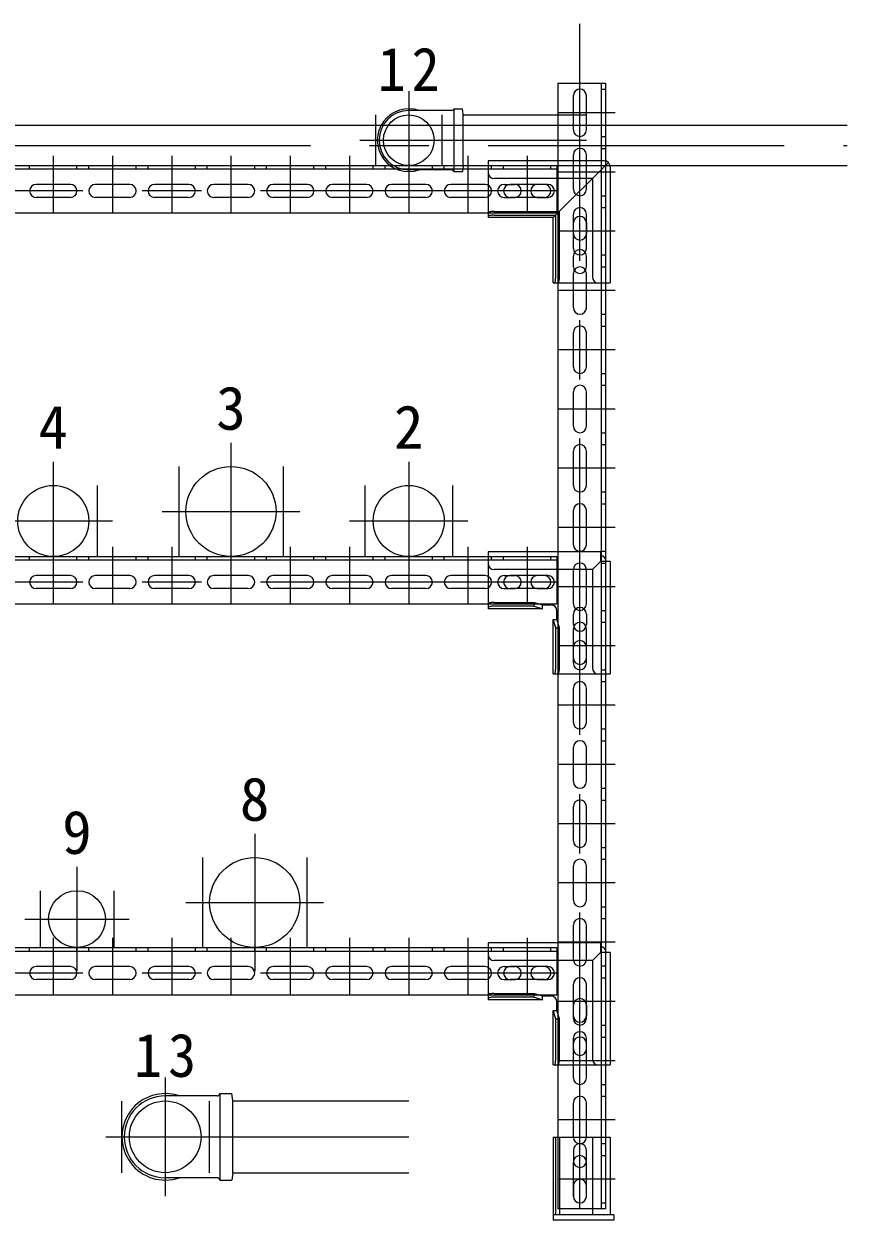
# Model space of a CAD drawing. Units: millimetres at full size, sheet at 1:50. Extents: x -29943 to 12787, y -4404 to 10657.
# Drawn here: x -3637 to -2942, y -3850 to -2840 of the extents above; entities that cross this region are included whole.
import ezdxf
from ezdxf.enums import TextEntityAlignment as Align

# ---------------------------------------------------------------- set-up
doc = ezdxf.new("R2010")
doc.units = ezdxf.units.MM
doc.header["$LTSCALE"] = 50
doc.linetypes.add('CHAIN1', pattern=[8, 5, -1, 1, -1])
for name, color, linetype, lineweight in [('0-0_マルチ横', 3, 'Continuous', 9), ('0-1_接続金具', 7, 'Continuous', 18), ('0-3_マルチ縦', 3, 'Continuous', 9), ('0-F_文字', 7, 'Continuous', 9), ('1-1_2\u3000洗浄汚泥移送配管', 7, 'Continuous', 9), ('1-2_3\u3000洗浄水移送配管', 7, 'Continuous', 9), ('1-3_4\u3000工水配管', 7, 'Continuous', 9), ('1-7_8\u3000脱水ろ液移送配管', 7, 'Continuous', 9), ('1-8_9\u3000ろ布洗浄水移送配管', 7, 'Continuous', 9), ('1-B_12\u3000ボイラースチーム配管', 3, 'Continuous', 9), ('1-C_13\u3000ボイラーブロー配管', 4, 'Continuous', 9), ('2-0_17\u3000高圧蒸気ボイラー用', 4, 'Continuous', 9)]:
    doc.layers.add(name, color=color, linetype=linetype, lineweight=lineweight)
doc.styles.add('ＭＳ ゴシック', font='')
doc.styles.get('ＭＳ ゴシック').set_extended_font_data('MS Gothic')

msp = doc.modelspace()

# ---------------------------------------------------------------- linework, layer by layer
at = {"layer": '0-0_マルチ横', "color": 4, "linetype": 'CHAIN1'}
for p, q in [((-3612.07, -2951.24), (-3612.07, -2999.54)), ((-3562.07, -2951.24), (-3562.07, -2999.54)), ((-3512.07, -2951.24), (-3512.07, -2999.54)), ((-3462.07, -2951.24), (-3462.07, -2999.54)), ((-3412.07, -2951.24), (-3412.07, -2999.54)), ((-3362.07, -2951.24), (-3362.07, -2999.54)), ((-3312.07, -2951.24), (-3312.07, -2999.54)), ((-3262.07, -2951.24), (-3262.07, -2999.54)), ((-3212.07, -2951.24), (-3212.07, -2999.54)), ((-3187.07, -2981.04), (-3987.07, -2981.04)), ((-3612.07, -3281.24), (-3612.07, -3329.54)), ((-3562.07, -3281.24), (-3562.07, -3329.54)), ((-3512.07, -3281.24), (-3512.07, -3329.54)), ((-3462.07, -3281.24), (-3462.07, -3329.54)), ((-3412.07, -3281.24), (-3412.07, -3329.54)), ((-3362.07, -3281.24), (-3362.07, -3329.54)), ((-3312.07, -3281.24), (-3312.07, -3329.54)), ((-3262.07, -3281.24), (-3262.07, -3329.54)), ((-3212.07, -3281.24), (-3212.07, -3329.54)), ((-3187.07, -3311.04), (-3987.07, -3311.04)), ((-3612.07, -3611.24), (-3612.07, -3659.54)), ((-3562.07, -3611.24), (-3562.07, -3659.54)), ((-3512.07, -3611.24), (-3512.07, -3659.54)), ((-3462.07, -3611.24), (-3462.07, -3659.54)), ((-3412.07, -3611.24), (-3412.07, -3659.54)), ((-3362.07, -3611.24), (-3362.07, -3659.54)), ((-3312.07, -3611.24), (-3312.07, -3659.54)), ((-3262.07, -3611.24), (-3262.07, -3659.54)), ((-3212.07, -3611.24), (-3212.07, -3659.54)), ((-3187.07, -3641.04), (-3987.07, -3641.04))]:
    msp.add_line(p, q, dxfattribs=at)
at = {"layer": '0-0_マルチ横'}
for p, q in [((-3987.07, -2959.54), (-3187.07, -2959.54)), ((-3187.07, -2962.74), (-3987.07, -2962.74)), ((-3632.07, -2962.74), (-3632.07, -2959.54)), ((-3592.07, -2962.74), (-3592.07, -2959.54)), ((-3582.07, -2962.74), (-3582.07, -2959.54)), ((-3542.07, -2962.74), (-3542.07, -2959.54)), ((-3532.07, -2962.74), (-3532.07, -2959.54)), ((-3492.07, -2962.74), (-3492.07, -2959.54)), ((-3482.07, -2962.74), (-3482.07, -2959.54)), ((-3442.07, -2962.74), (-3442.07, -2959.54)), ((-3432.07, -2962.74), (-3432.07, -2959.54)), ((-3392.07, -2962.74), (-3392.07, -2959.54)), ((-3382.07, -2962.74), (-3382.07, -2959.54)), ((-3342.07, -2962.74), (-3342.07, -2959.54)), ((-3332.07, -2962.74), (-3332.07, -2959.54)), ((-3292.07, -2962.74), (-3292.07, -2959.54)), ((-3282.07, -2962.74), (-3282.07, -2959.54)), ((-3242.07, -2962.74), (-3242.07, -2959.54)), ((-3232.07, -2962.74), (-3232.07, -2959.54)), ((-3192.07, -2962.74), (-3192.07, -2959.54)), ((-3187.07, -2959.54), (-3187.07, -2999.54)), ((-3597.57, -2975.54), (-3626.57, -2975.54)), ((-3547.57, -2975.54), (-3576.57, -2975.54)), ((-3497.57, -2975.54), (-3526.57, -2975.54)), ((-3447.57, -2975.54), (-3476.57, -2975.54)), ((-3397.57, -2975.54), (-3426.57, -2975.54)), ((-3347.57, -2975.54), (-3376.57, -2975.54)), ((-3297.57, -2975.54), (-3326.57, -2975.54)), ((-3247.57, -2975.54), (-3276.57, -2975.54)), ((-3197.57, -2975.54), (-3226.57, -2975.54)), ((-3597.57, -2986.54), (-3626.57, -2986.54)), ((-3547.57, -2986.54), (-3576.57, -2986.54)), ((-3497.57, -2986.54), (-3526.57, -2986.54)), ((-3447.57, -2986.54), (-3476.57, -2986.54)), ((-3397.57, -2986.54), (-3426.57, -2986.54)), ((-3347.57, -2986.54), (-3376.57, -2986.54)), ((-3297.57, -2986.54), (-3326.57, -2986.54)), ((-3247.57, -2986.54), (-3276.57, -2986.54)), ((-3197.57, -2986.54), (-3226.57, -2986.54)), ((-3987.07, -2999.54), (-3187.07, -2999.54)), ((-3987.07, -3289.54), (-3187.07, -3289.54)), ((-3632.07, -3292.74), (-3632.07, -3289.54)), ((-3592.07, -3292.74), (-3592.07, -3289.54)), ((-3582.07, -3292.74), (-3582.07, -3289.54)), ((-3542.07, -3292.74), (-3542.07, -3289.54)), ((-3532.07, -3292.74), (-3532.07, -3289.54)), ((-3492.07, -3292.74), (-3492.07, -3289.54)), ((-3482.07, -3292.74), (-3482.07, -3289.54)), ((-3442.07, -3292.74), (-3442.07, -3289.54)), ((-3432.07, -3292.74), (-3432.07, -3289.54)), ((-3392.07, -3292.74), (-3392.07, -3289.54)), ((-3382.07, -3292.74), (-3382.07, -3289.54)), ((-3342.07, -3292.74), (-3342.07, -3289.54)), ((-3332.07, -3292.74), (-3332.07, -3289.54)), ((-3292.07, -3292.74), (-3292.07, -3289.54)), ((-3282.07, -3292.74), (-3282.07, -3289.54)), ((-3242.07, -3292.74), (-3242.07, -3289.54)), ((-3232.07, -3292.74), (-3232.07, -3289.54)), ((-3192.07, -3292.74), (-3192.07, -3289.54)), ((-3187.07, -3289.54), (-3187.07, -3329.54)), ((-3187.07, -3292.74), (-3987.07, -3292.74)), ((-3597.57, -3305.54), (-3626.57, -3305.54)), ((-3547.57, -3305.54), (-3576.57, -3305.54)), ((-3497.57, -3305.54), (-3526.57, -3305.54)), ((-3447.57, -3305.54), (-3476.57, -3305.54)), ((-3397.57, -3305.54), (-3426.57, -3305.54)), ((-3347.57, -3305.54), (-3376.57, -3305.54)), ((-3297.57, -3305.54), (-3326.57, -3305.54)), ((-3247.57, -3305.54), (-3276.57, -3305.54)), ((-3197.57, -3305.54), (-3226.57, -3305.54)), ((-3597.57, -3316.54), (-3626.57, -3316.54)), ((-3547.57, -3316.54), (-3576.57, -3316.54)), ((-3497.57, -3316.54), (-3526.57, -3316.54)), ((-3447.57, -3316.54), (-3476.57, -3316.54)), ((-3397.57, -3316.54), (-3426.57, -3316.54)), ((-3347.57, -3316.54), (-3376.57, -3316.54)), ((-3297.57, -3316.54), (-3326.57, -3316.54)), ((-3247.57, -3316.54), (-3276.57, -3316.54)), ((-3197.57, -3316.54), (-3226.57, -3316.54)), ((-3987.07, -3329.54), (-3187.07, -3329.54)), ((-3987.07, -3619.54), (-3187.07, -3619.54)), ((-3187.07, -3622.74), (-3987.07, -3622.74)), ((-3632.07, -3622.74), (-3632.07, -3619.54)), ((-3592.07, -3622.74), (-3592.07, -3619.54)), ((-3582.07, -3622.74), (-3582.07, -3619.54)), ((-3542.07, -3622.74), (-3542.07, -3619.54)), ((-3532.07, -3622.74), (-3532.07, -3619.54)), ((-3492.07, -3622.74), (-3492.07, -3619.54)), ((-3482.07, -3622.74), (-3482.07, -3619.54)), ((-3442.07, -3622.74), (-3442.07, -3619.54)), ((-3432.07, -3622.74), (-3432.07, -3619.54)), ((-3392.07, -3622.74), (-3392.07, -3619.54)), ((-3382.07, -3622.74), (-3382.07, -3619.54)), ((-3342.07, -3622.74), (-3342.07, -3619.54)), ((-3332.07, -3622.74), (-3332.07, -3619.54)), ((-3292.07, -3622.74), (-3292.07, -3619.54)), ((-3282.07, -3622.74), (-3282.07, -3619.54)), ((-3242.07, -3622.74), (-3242.07, -3619.54)), ((-3232.07, -3622.74), (-3232.07, -3619.54)), ((-3192.07, -3622.74), (-3192.07, -3619.54)), ((-3187.07, -3619.54), (-3187.07, -3659.54)), ((-3597.57, -3635.54), (-3626.57, -3635.54)), ((-3547.57, -3635.54), (-3576.57, -3635.54)), ((-3497.57, -3635.54), (-3526.57, -3635.54)), ((-3447.57, -3635.54), (-3476.57, -3635.54)), ((-3397.57, -3635.54), (-3426.57, -3635.54)), ((-3347.57, -3635.54), (-3376.57, -3635.54)), ((-3297.57, -3635.54), (-3326.57, -3635.54)), ((-3247.57, -3635.54), (-3276.57, -3635.54)), ((-3197.57, -3635.54), (-3226.57, -3635.54)), ((-3597.57, -3646.54), (-3626.57, -3646.54)), ((-3547.57, -3646.54), (-3576.57, -3646.54)), ((-3497.57, -3646.54), (-3526.57, -3646.54)), ((-3447.57, -3646.54), (-3476.57, -3646.54)), ((-3397.57, -3646.54), (-3426.57, -3646.54)), ((-3347.57, -3646.54), (-3376.57, -3646.54)), ((-3297.57, -3646.54), (-3326.57, -3646.54)), ((-3247.57, -3646.54), (-3276.57, -3646.54)), ((-3197.57, -3646.54), (-3226.57, -3646.54)), ((-3987.07, -3659.54), (-3187.07, -3659.54))]:
    msp.add_line(p, q, dxfattribs=at)
for centre, start, end in [((-3626.57, -2981.04), 90, 270), ((-3597.57, -2981.04), 270, 90), ((-3576.57, -2981.04), 90, 270), ((-3547.57, -2981.04), 270, 90), ((-3526.57, -2981.04), 90, 270), ((-3497.57, -2981.04), 270, 90), ((-3476.57, -2981.04), 90, 270), ((-3447.57, -2981.04), 270, 90), ((-3426.57, -2981.04), 90, 270), ((-3397.57, -2981.04), 270, 90), ((-3376.57, -2981.04), 90, 270), ((-3347.57, -2981.04), 270, 90), ((-3326.57, -2981.04), 90, 270), ((-3297.57, -2981.04), 270, 90), ((-3276.57, -2981.04), 90, 270), ((-3247.57, -2981.04), 270, 90), ((-3226.57, -2981.04), 90, 270), ((-3197.57, -2981.04), 270, 90), ((-3626.57, -3311.04), 90, 270), ((-3597.57, -3311.04), 270, 90), ((-3576.57, -3311.04), 90, 270), ((-3547.57, -3311.04), 270, 90), ((-3526.57, -3311.04), 90, 270), ((-3497.57, -3311.04), 270, 90), ((-3476.57, -3311.04), 90, 270), ((-3447.57, -3311.04), 270, 90), ((-3426.57, -3311.04), 90, 270), ((-3397.57, -3311.04), 270, 90), ((-3376.57, -3311.04), 90, 270), ((-3347.57, -3311.04), 270, 90), ((-3326.57, -3311.04), 90, 270), ((-3297.57, -3311.04), 270, 90), ((-3276.57, -3311.04), 90, 270), ((-3247.57, -3311.04), 270, 90), ((-3226.57, -3311.04), 90, 270), ((-3197.57, -3311.04), 270, 90), ((-3626.57, -3641.04), 90, 270), ((-3597.57, -3641.04), 270, 90), ((-3576.57, -3641.04), 90, 270), ((-3547.57, -3641.04), 270, 90), ((-3526.57, -3641.04), 90, 270), ((-3497.57, -3641.04), 270, 90), ((-3476.57, -3641.04), 90, 270), ((-3447.57, -3641.04), 270, 90), ((-3426.57, -3641.04), 90, 270), ((-3397.57, -3641.04), 270, 90), ((-3376.57, -3641.04), 90, 270), ((-3347.57, -3641.04), 270, 90), ((-3326.57, -3641.04), 90, 270), ((-3297.57, -3641.04), 270, 90), ((-3276.57, -3641.04), 90, 270), ((-3247.57, -3641.04), 270, 90), ((-3226.57, -3641.04), 90, 270), ((-3197.57, -3641.04), 270, 90)]:
    msp.add_arc(centre, 5.5, start, end, dxfattribs=at)
at = {"layer": '0-1_接続金具'}
for p, q in [((-3245.07, -2955.54), (-3245.07, -3003.54)), ((-3147.07, -2955.54), (-3245.07, -2955.54)), ((-3143.53, -2957), (-3190.07, -3003.54)), ((-3142.07, -2960.54), (-3142.07, -3058.54)), ((-3157.07, -2970.54), (-3240.07, -2970.54)), ((-3231.57, -2975.54), (-3222.57, -2975.54)), ((-3194.57, -2975.54), (-3203.57, -2975.54)), ((-3157.07, -2970.54), (-3157.07, -3053.54)), ((-3231.57, -2986.54), (-3222.57, -2986.54)), ((-3203.57, -2986.54), (-3194.57, -2986.54)), ((-3240.07, -2998.33), (-3184.86, -2998.33)), ((-3240.07, -3001.48), (-3188.01, -3001.48)), ((-3188.01, -3053.54), (-3188.01, -3001.48)), ((-3184.86, -3053.54), (-3184.86, -2998.33)), ((-3173.07, -3017.04), (-3173.07, -3008.04)), ((-3162.07, -3008.04), (-3162.07, -3017.04)), ((-3173.07, -3045.04), (-3173.07, -3036.04)), ((-3162.07, -3045.04), (-3162.07, -3036.04)), ((-3190.07, -3058.54), (-3142.07, -3058.54)), ((-3150.32, -3285.54), (-3245.07, -3285.54)), ((-3245.07, -3285.54), (-3245.07, -3333.54)), ((-3150.32, -3285.54), (-3150.32, -3293.79)), ((-3157.07, -3300.54), (-3240.07, -3300.54)), ((-3150.32, -3293.79), (-3157.07, -3300.54)), ((-3157.07, -3300.54), (-3157.07, -3383.54)), ((-3142.07, -3293.79), (-3150.32, -3293.79)), ((-3142.07, -3293.79), (-3142.07, -3388.54)), ((-3231.57, -3305.54), (-3222.57, -3305.54)), ((-3194.57, -3305.54), (-3203.57, -3305.54)), ((-3231.57, -3316.54), (-3222.57, -3316.54)), ((-3203.57, -3316.54), (-3194.57, -3316.54)), ((-3240.07, -3328.33), (-3206.14, -3328.33)), ((-3206.14, -3328.33), (-3199.07, -3330.38)), ((-3206.14, -3331.48), (-3206.14, -3328.33)), ((-3199.07, -3330.38), (-3191.92, -3330.38)), ((-3199.07, -3333.54), (-3199.07, -3330.38)), ((-3199.07, -3333.54), (-3245.07, -3333.54)), ((-3206.14, -3331.48), (-3240.07, -3331.48)), ((-3206.14, -3331.48), (-3199.07, -3333.54)), ((-3186.92, -3342.54), (-3186.92, -3335.38)), ((-3173.07, -3347.04), (-3173.07, -3338.04)), ((-3162.07, -3338.04), (-3162.07, -3347.04)), ((-3188.01, -3349.61), (-3190.07, -3342.54)), ((-3190.07, -3388.54), (-3190.07, -3342.54)), ((-3190.07, -3342.54), (-3186.92, -3342.54)), ((-3188.01, -3349.61), (-3184.86, -3349.61)), ((-3188.01, -3383.54), (-3188.01, -3349.61)), ((-3184.86, -3349.61), (-3186.92, -3342.54)), ((-3184.86, -3383.54), (-3184.86, -3349.61)), ((-3173.07, -3375.04), (-3173.07, -3366.04)), ((-3162.07, -3375.04), (-3162.07, -3366.04)), ((-3190.07, -3388.54), (-3142.07, -3388.54)), ((-3150.32, -3615.54), (-3245.07, -3615.54)), ((-3245.07, -3615.54), (-3245.07, -3663.54)), ((-3150.32, -3623.79), (-3157.07, -3630.54)), ((-3150.32, -3615.54), (-3150.32, -3623.79)), ((-3142.07, -3623.79), (-3150.32, -3623.79)), ((-3142.07, -3623.79), (-3142.07, -3718.54)), ((-3157.07, -3630.54), (-3240.07, -3630.54)), ((-3157.07, -3630.54), (-3157.07, -3713.54)), ((-3231.57, -3635.54), (-3222.57, -3635.54)), ((-3194.57, -3635.54), (-3203.57, -3635.54)), ((-3231.57, -3646.54), (-3222.57, -3646.54)), ((-3203.57, -3646.54), (-3194.57, -3646.54)), ((-3199.07, -3663.54), (-3245.07, -3663.54)), ((-3240.07, -3658.33), (-3206.14, -3658.33)), ((-3206.14, -3661.48), (-3240.07, -3661.48)), ((-3206.14, -3658.33), (-3199.07, -3660.38)), ((-3206.14, -3661.48), (-3206.14, -3658.33)), ((-3206.14, -3661.48), (-3199.07, -3663.54)), ((-3199.07, -3660.38), (-3191.92, -3660.38)), ((-3199.07, -3663.54), (-3199.07, -3660.38)), ((-3188.01, -3679.61), (-3190.07, -3672.54)), ((-3190.07, -3718.54), (-3190.07, -3672.54)), ((-3190.07, -3672.54), (-3186.92, -3672.54)), ((-3186.92, -3672.54), (-3186.92, -3665.38)), ((-3184.86, -3679.61), (-3186.92, -3672.54)), ((-3173.07, -3677.04), (-3173.07, -3668.04)), ((-3162.07, -3668.04), (-3162.07, -3677.04)), ((-3188.01, -3679.61), (-3184.86, -3679.61)), ((-3188.01, -3713.54), (-3188.01, -3679.61)), ((-3184.86, -3713.54), (-3184.86, -3679.61)), ((-3173.07, -3705.04), (-3173.07, -3696.04)), ((-3162.07, -3705.04), (-3162.07, -3696.04)), ((-3190.07, -3718.54), (-3142.07, -3718.54)), ((-3190.07, -3779.54), (-3142.07, -3779.54)), ((-3190.07, -3779.54), (-3190.07, -3849.54)), ((-3188.05, -3779.54), (-3188.05, -3845.04)), ((-3184.9, -3779.54), (-3184.9, -3845.04)), ((-3157.07, -3779.54), (-3157.07, -3845.04)), ((-3142.07, -3779.54), (-3142.07, -3845.04)), ((-3173.07, -3790.54), (-3173.07, -3799.54)), ((-3162.07, -3799.54), (-3162.07, -3790.54)), ((-3173.07, -3820.54), (-3173.07, -3829.54)), ((-3162.07, -3829.54), (-3162.07, -3820.54)), ((-3139.07, -3845.04), (-3190.07, -3845.04)), ((-3139.07, -3845.04), (-3139.07, -3849.54)), ((-3139.07, -3849.54), (-3190.07, -3849.54))]:
    msp.add_line(p, q, dxfattribs=at)
for points in [[(-3240.07, -2998.33), (-3240.94, -2998.34), (-3241.78, -2998.39), (-3242.57, -2998.46), (-3243.28, -2998.57), (-3243.9, -2998.69), (-3244.4, -2998.84), (-3244.77, -2999), (-3244.99, -2999.18), (-3245.07, -2999.36)], [(-3240.07, -3001.48), (-3240.94, -3001.49), (-3241.78, -3001.54), (-3242.57, -3001.62), (-3243.28, -3001.72), (-3243.9, -3001.85), (-3244.4, -3001.99), (-3244.77, -3002.16), (-3244.99, -3002.33), (-3245.07, -3002.51)], [(-3190.07, -3058.54), (-3190.07, -3003.54), (-3245.07, -3003.54)], [(-3189.04, -3058.54), (-3188.86, -3058.46), (-3188.69, -3058.23), (-3188.53, -3057.87), (-3188.38, -3057.37), (-3188.25, -3056.75), (-3188.15, -3056.04), (-3188.07, -3055.25), (-3188.03, -3054.4), (-3188.01, -3053.54)], [(-3185.89, -3058.54), (-3185.71, -3058.46), (-3185.54, -3058.23), (-3185.37, -3057.87), (-3185.23, -3057.37), (-3185.1, -3056.75), (-3185, -3056.04), (-3184.92, -3055.25), (-3184.88, -3054.4), (-3184.86, -3053.54)], [(-3240.07, -3328.33), (-3240.94, -3328.34), (-3241.78, -3328.39), (-3242.57, -3328.46), (-3243.28, -3328.57), (-3243.9, -3328.69), (-3244.4, -3328.84), (-3244.77, -3329), (-3244.99, -3329.18), (-3245.07, -3329.36)], [(-3240.07, -3331.48), (-3240.94, -3331.49), (-3241.78, -3331.54), (-3242.57, -3331.62), (-3243.28, -3331.72), (-3243.9, -3331.85), (-3244.4, -3331.99), (-3244.77, -3332.16), (-3244.99, -3332.33), (-3245.07, -3332.51)], [(-3189.04, -3388.54), (-3188.86, -3388.46), (-3188.69, -3388.23), (-3188.53, -3387.87), (-3188.38, -3387.37), (-3188.25, -3386.75), (-3188.15, -3386.04), (-3188.07, -3385.25), (-3188.03, -3384.4), (-3188.01, -3383.54)], [(-3185.89, -3388.54), (-3185.71, -3388.46), (-3185.54, -3388.23), (-3185.37, -3387.87), (-3185.23, -3387.37), (-3185.1, -3386.75), (-3185, -3386.04), (-3184.92, -3385.25), (-3184.88, -3384.4), (-3184.86, -3383.54)], [(-3240.07, -3658.33), (-3240.94, -3658.34), (-3241.78, -3658.39), (-3242.57, -3658.46), (-3243.28, -3658.57), (-3243.9, -3658.69), (-3244.4, -3658.84), (-3244.77, -3659), (-3244.99, -3659.18), (-3245.07, -3659.36)], [(-3240.07, -3661.48), (-3240.94, -3661.49), (-3241.78, -3661.54), (-3242.57, -3661.62), (-3243.28, -3661.72), (-3243.9, -3661.85), (-3244.4, -3661.99), (-3244.77, -3662.16), (-3244.99, -3662.33), (-3245.07, -3662.51)], [(-3189.04, -3718.54), (-3188.86, -3718.46), (-3188.69, -3718.23), (-3188.53, -3717.87), (-3188.38, -3717.37), (-3188.25, -3716.75), (-3188.15, -3716.04), (-3188.07, -3715.25), (-3188.03, -3714.4), (-3188.01, -3713.54)], [(-3185.89, -3718.54), (-3185.71, -3718.46), (-3185.54, -3718.23), (-3185.37, -3717.87), (-3185.23, -3717.37), (-3185.1, -3716.75), (-3185, -3716.04), (-3184.92, -3715.25), (-3184.88, -3714.4), (-3184.86, -3713.54)]]:
    msp.add_lwpolyline(points, dxfattribs=at)
for centre, radius, start, end in [((-3147.07, -2960.54), 5, 0, 90), ((-3240.07, -2965.54), 5, 180, 270), ((-3231.57, -2981.04), 5.5, 90, 270), ((-3222.57, -2981.04), 5.5, 270, 90), ((-3203.57, -2981.04), 5.5, 90, 270), ((-3194.57, -2981.04), 5.5, 270, 90), ((-3167.57, -3008.04), 5.5, 0, 180), ((-3167.57, -3017.04), 5.5, 180, 0), ((-3167.57, -3036.04), 5.5, 0, 180), ((-3167.57, -3045.04), 5.5, 180, 0), ((-3152.07, -3053.54), 5, 180, 270), ((-3150.32, -3293.79), 5.05, 0, 90), ((-3240.07, -3295.54), 5, 180, 270), ((-3231.57, -3311.04), 5.5, 90, 270), ((-3222.57, -3311.04), 5.5, 270, 90), ((-3203.57, -3311.04), 5.5, 90, 270), ((-3194.57, -3311.04), 5.5, 270, 90), ((-3191.92, -3335.38), 5, 0, 90), ((-3167.57, -3338.04), 5.5, 0, 180), ((-3167.57, -3347.04), 5.5, 180, 0), ((-3167.57, -3366.04), 5.5, 0, 180), ((-3167.57, -3375.04), 5.5, 180, 0), ((-3152.07, -3383.54), 5, 180, 270), ((-3150.32, -3623.79), 5.05, 0, 90), ((-3240.07, -3625.54), 5, 180, 270), ((-3231.57, -3641.04), 5.5, 90, 270), ((-3222.57, -3641.04), 5.5, 270, 90), ((-3203.57, -3641.04), 5.5, 90, 270), ((-3194.57, -3641.04), 5.5, 270, 90), ((-3191.92, -3665.38), 5, 0, 90), ((-3167.57, -3668.04), 5.5, 0, 180), ((-3167.57, -3677.04), 5.5, 180, 0), ((-3167.57, -3696.04), 5.5, 0, 180), ((-3167.57, -3705.04), 5.5, 180, 0), ((-3152.07, -3713.54), 5, 180, 270), ((-3167.57, -3790.54), 5.5, 21.99946, 180), ((-3167.57, -3790.54), 5.5, 0, 21.99946), ((-3167.57, -3799.54), 5.5, 180, 0), ((-3167.57, -3820.54), 5.5, 0, 180), ((-3167.57, -3829.54), 5.5, 180, 0)]:
    msp.add_arc(centre, radius, start, end, dxfattribs=at)
at = {"layer": '0-3_マルチ縦', "color": 4, "linetype": 'CHAIN1'}
for p, q in [((-3167.57, -3840.04), (-3167.57, -2840.04)), ((-3137.77, -2915.04), (-3186.07, -2915.04)), ((-3137.77, -2965.04), (-3186.07, -2965.04)), ((-3137.77, -3015.04), (-3186.07, -3015.04)), ((-3137.77, -3065.04), (-3186.07, -3065.04)), ((-3137.77, -3115.04), (-3186.07, -3115.04)), ((-3137.77, -3165.04), (-3186.07, -3165.04)), ((-3137.77, -3215.04), (-3186.07, -3215.04)), ((-3137.77, -3265.04), (-3186.07, -3265.04)), ((-3137.77, -3315.04), (-3186.07, -3315.04)), ((-3137.77, -3365.04), (-3186.07, -3365.04)), ((-3137.77, -3415.04), (-3186.07, -3415.04)), ((-3137.77, -3465.04), (-3186.07, -3465.04)), ((-3137.77, -3515.04), (-3186.07, -3515.04)), ((-3137.77, -3565.04), (-3186.07, -3565.04)), ((-3137.77, -3615.04), (-3186.07, -3615.04)), ((-3137.77, -3665.04), (-3186.07, -3665.04)), ((-3137.77, -3715.04), (-3186.07, -3715.04)), ((-3137.77, -3765.04), (-3186.07, -3765.04)), ((-3137.77, -3815.04), (-3186.07, -3815.04))]:
    msp.add_line(p, q, dxfattribs=at)
at = {"layer": '0-3_マルチ縦'}
for p, q in [((-3186.07, -2890.04), (-3146.07, -2890.04)), ((-3186.07, -2890.04), (-3186.07, -3840.04)), ((-3149.27, -3840.04), (-3149.27, -2890.04)), ((-3149.27, -2895.04), (-3146.07, -2895.04)), ((-3146.07, -2890.04), (-3146.07, -3840.04)), ((-3173.07, -2929.54), (-3173.07, -2900.54)), ((-3162.07, -2929.54), (-3162.07, -2900.54)), ((-3149.27, -2935.04), (-3146.07, -2935.04)), ((-3149.27, -2945.04), (-3146.07, -2945.04)), ((-3173.07, -2979.54), (-3173.07, -2950.54)), ((-3162.07, -2979.54), (-3162.07, -2950.54)), ((-3149.27, -2985.04), (-3146.07, -2985.04)), ((-3149.27, -2995.04), (-3146.07, -2995.04)), ((-3173.07, -3029.54), (-3173.07, -3000.54)), ((-3162.07, -3029.54), (-3162.07, -3000.54)), ((-3149.27, -3035.04), (-3146.07, -3035.04)), ((-3149.27, -3045.04), (-3146.07, -3045.04)), ((-3173.07, -3079.54), (-3173.07, -3050.54)), ((-3162.07, -3079.54), (-3162.07, -3050.54)), ((-3149.27, -3085.04), (-3146.07, -3085.04)), ((-3149.27, -3095.04), (-3146.07, -3095.04)), ((-3173.07, -3129.54), (-3173.07, -3100.54)), ((-3162.07, -3129.54), (-3162.07, -3100.54)), ((-3149.27, -3135.04), (-3146.07, -3135.04)), ((-3149.27, -3145.04), (-3146.07, -3145.04)), ((-3173.07, -3179.54), (-3173.07, -3150.54)), ((-3162.07, -3179.54), (-3162.07, -3150.54)), ((-3149.27, -3185.04), (-3146.07, -3185.04)), ((-3149.27, -3195.04), (-3146.07, -3195.04)), ((-3173.07, -3229.54), (-3173.07, -3200.54)), ((-3162.07, -3229.54), (-3162.07, -3200.54)), ((-3149.27, -3235.04), (-3146.07, -3235.04)), ((-3173.07, -3279.54), (-3173.07, -3250.54)), ((-3162.07, -3279.54), (-3162.07, -3250.54)), ((-3149.27, -3245.04), (-3146.07, -3245.04)), ((-3149.27, -3285.04), (-3146.07, -3285.04)), ((-3173.07, -3329.54), (-3173.07, -3300.54)), ((-3162.07, -3329.54), (-3162.07, -3300.54)), ((-3149.27, -3295.04), (-3146.07, -3295.04)), ((-3149.27, -3335.04), (-3146.07, -3335.04)), ((-3173.07, -3379.54), (-3173.07, -3350.54)), ((-3162.07, -3379.54), (-3162.07, -3350.54)), ((-3149.27, -3345.04), (-3146.07, -3345.04)), ((-3149.27, -3385.04), (-3146.07, -3385.04)), ((-3173.07, -3429.54), (-3173.07, -3400.54)), ((-3162.07, -3429.54), (-3162.07, -3400.54)), ((-3149.27, -3395.04), (-3146.07, -3395.04)), ((-3149.27, -3435.04), (-3146.07, -3435.04)), ((-3173.07, -3479.54), (-3173.07, -3450.54)), ((-3162.07, -3479.54), (-3162.07, -3450.54)), ((-3149.27, -3445.04), (-3146.07, -3445.04)), ((-3149.27, -3485.04), (-3146.07, -3485.04)), ((-3173.07, -3529.54), (-3173.07, -3500.54)), ((-3162.07, -3529.54), (-3162.07, -3500.54)), ((-3149.27, -3495.04), (-3146.07, -3495.04)), ((-3149.27, -3535.04), (-3146.07, -3535.04)), ((-3173.07, -3579.54), (-3173.07, -3550.54)), ((-3162.07, -3579.54), (-3162.07, -3550.54)), ((-3149.27, -3545.04), (-3146.07, -3545.04)), ((-3149.27, -3585.04), (-3146.07, -3585.04)), ((-3173.07, -3629.54), (-3173.07, -3600.54)), ((-3162.07, -3629.54), (-3162.07, -3600.54)), ((-3149.27, -3595.04), (-3146.07, -3595.04)), ((-3149.27, -3635.04), (-3146.07, -3635.04)), ((-3173.07, -3679.54), (-3173.07, -3650.54)), ((-3162.07, -3679.54), (-3162.07, -3650.54)), ((-3149.27, -3645.04), (-3146.07, -3645.04)), ((-3149.27, -3685.04), (-3146.07, -3685.04)), ((-3173.07, -3729.54), (-3173.07, -3700.54)), ((-3162.07, -3729.54), (-3162.07, -3700.54)), ((-3149.27, -3695.04), (-3146.07, -3695.04)), ((-3149.27, -3735.04), (-3146.07, -3735.04)), ((-3149.27, -3745.04), (-3146.07, -3745.04)), ((-3173.07, -3779.54), (-3173.07, -3750.54)), ((-3162.07, -3779.54), (-3162.07, -3750.54)), ((-3149.27, -3785.04), (-3146.07, -3785.04)), ((-3149.27, -3795.04), (-3146.07, -3795.04)), ((-3173.07, -3829.54), (-3173.07, -3800.54)), ((-3162.07, -3829.54), (-3162.07, -3800.54)), ((-3149.27, -3835.04), (-3146.07, -3835.04)), ((-3146.07, -3840.04), (-3186.07, -3840.04))]:
    msp.add_line(p, q, dxfattribs=at)
for centre, start, end in [((-3167.57, -2900.54), 0, 180), ((-3167.57, -2929.54), 180, 0), ((-3167.57, -2950.54), 0, 180), ((-3167.57, -2979.54), 180, 0), ((-3167.57, -3000.54), 0, 180), ((-3167.57, -3029.54), 180, 0), ((-3167.57, -3050.54), 0, 180), ((-3167.57, -3079.54), 180, 0), ((-3167.57, -3100.54), 0, 180), ((-3167.57, -3129.54), 180, 0), ((-3167.57, -3150.54), 0, 180), ((-3167.57, -3179.54), 180, 0), ((-3167.57, -3200.54), 0, 180), ((-3167.57, -3229.54), 180, 0), ((-3167.57, -3250.54), 0, 180), ((-3167.57, -3279.54), 180, 0), ((-3167.57, -3300.54), 0, 180), ((-3167.57, -3329.54), 180, 0), ((-3167.57, -3350.54), 0, 180), ((-3167.57, -3379.54), 180, 0), ((-3167.57, -3400.54), 0, 180), ((-3167.57, -3429.54), 180, 0), ((-3167.57, -3450.54), 0, 180), ((-3167.57, -3479.54), 180, 0), ((-3167.57, -3500.54), 0, 180), ((-3167.57, -3529.54), 180, 0), ((-3167.57, -3550.54), 0, 180), ((-3167.57, -3579.54), 180, 0), ((-3167.57, -3600.54), 0, 180), ((-3167.57, -3629.54), 180, 0), ((-3167.57, -3650.54), 0, 180), ((-3167.57, -3679.54), 180, 0), ((-3167.57, -3700.54), 0, 180), ((-3167.57, -3729.54), 180, 0), ((-3167.57, -3750.54), 0, 180), ((-3167.57, -3779.54), 180, 0), ((-3167.57, -3800.54), 0, 180), ((-3167.57, -3829.54), 180, 0)]:
    msp.add_arc(centre, 5.5, start, end, dxfattribs=at)
at = {"layer": '1-1_2\u3000洗浄汚泥移送配管', "color": 4, "linetype": 'CHAIN1'}
for p, q in [((-3312.07, -3209.54), (-3312.07, -3309.54)), ((-3362.07, -3259.54), (-3262.07, -3259.54))]:
    msp.add_line(p, q, dxfattribs=at)
at = {"layer": '1-1_2\u3000洗浄汚泥移送配管'}
for p, q in [((-3349.07, -3229.54), (-3349.07, -3289.54)), ((-3275.07, -3229.54), (-3275.07, -3289.54))]:
    msp.add_line(p, q, dxfattribs=at)
at = {"layer": '1-1_2\u3000洗浄汚泥移送配管', "color": 3}
msp.add_circle((-3312.07, -3259.54), 30, dxfattribs=at)
at = {"layer": '1-2_3\u3000洗浄水移送配管', "color": 4, "linetype": 'CHAIN1'}
for p, q in [((-3462.07, -3193.54), (-3462.07, -3309.54)), ((-3520.07, -3251.54), (-3404.07, -3251.54))]:
    msp.add_line(p, q, dxfattribs=at)
at = {"layer": '1-2_3\u3000洗浄水移送配管'}
for p, q in [((-3506.07, -3213.54), (-3506.07, -3289.54)), ((-3418.07, -3213.54), (-3418.07, -3289.54))]:
    msp.add_line(p, q, dxfattribs=at)
at = {"layer": '1-2_3\u3000洗浄水移送配管', "color": 3}
msp.add_circle((-3462.07, -3251.54), 38, dxfattribs=at)
at = {"layer": '1-3_4\u3000工水配管', "color": 4, "linetype": 'CHAIN1'}
for p, q in [((-3612.07, -3209.54), (-3612.07, -3309.54)), ((-3662.07, -3259.54), (-3562.07, -3259.54))]:
    msp.add_line(p, q, dxfattribs=at)
at = {"layer": '1-3_4\u3000工水配管'}
msp.add_line((-3575.07, -3229.54), (-3575.07, -3289.54), dxfattribs=at)
at = {"layer": '1-3_4\u3000工水配管', "color": 3}
msp.add_circle((-3612.07, -3259.54), 30, dxfattribs=at)
at = {"layer": '1-7_8\u3000脱水ろ液移送配管', "color": 4, "linetype": 'CHAIN1'}
for p, q in [((-3442.07, -3523.54), (-3442.07, -3639.54)), ((-3500.07, -3581.54), (-3384.07, -3581.54))]:
    msp.add_line(p, q, dxfattribs=at)
at = {"layer": '1-7_8\u3000脱水ろ液移送配管'}
for p, q in [((-3486.07, -3543.54), (-3486.07, -3619.54)), ((-3398.07, -3543.54), (-3398.07, -3619.54))]:
    msp.add_line(p, q, dxfattribs=at)
at = {"layer": '1-7_8\u3000脱水ろ液移送配管', "color": 3}
msp.add_circle((-3442.07, -3581.54), 38, dxfattribs=at)
at = {"layer": '1-8_9\u3000ろ布洗浄水移送配管', "color": 4, "linetype": 'CHAIN1'}
for p, q in [((-3592.07, -3551.54), (-3592.07, -3639.54)), ((-3636.07, -3595.54), (-3548.07, -3595.54))]:
    msp.add_line(p, q, dxfattribs=at)
at = {"layer": '1-8_9\u3000ろ布洗浄水移送配管'}
for p, q in [((-3623.07, -3571.54), (-3623.07, -3619.54)), ((-3561.07, -3571.54), (-3561.07, -3619.54))]:
    msp.add_line(p, q, dxfattribs=at)
at = {"layer": '1-8_9\u3000ろ布洗浄水移送配管', "color": 3}
msp.add_circle((-3592.07, -3595.54), 24, dxfattribs=at)
at = {"layer": '1-B_12\u3000ボイラースチーム配管', "color": 4, "linetype": 'CHAIN1'}
for p, q in [((-3312.07, -2896.84), (-3312.07, -2979.54)), ((-3312.07, -2906.69), (-3312.07, -2969.69)), ((-3353.42, -2938.19), (-3270.72, -2938.19)), ((-3343.57, -2938.19), (-3261.07, -2938.19)), ((-3266.07, -2938.19), (-3162.07, -2938.19))]:
    msp.add_line(p, q, dxfattribs=at)
at = {"layer": '1-B_12\u3000ボイラースチーム配管', "color": 7}
for p, q in [((-3340.07, -2916.84), (-3340.07, -2959.54)), ((-3284.07, -2916.84), (-3284.07, -2959.54))]:
    msp.add_line(p, q, dxfattribs=at)
at = {"layer": '1-B_12\u3000ボイラースチーム配管'}
for p, q in [((-3275.57, -2913.19), (-3312.07, -2913.19)), ((-3274.07, -2911.69), (-3266.71, -2911.69)), ((-3266.07, -2916.24), (-3266.71, -2911.69)), ((-3266.07, -2960.14), (-3266.07, -2916.24)), ((-3266.07, -2916.84), (-3162.07, -2916.84)), ((-3275.57, -2963.19), (-3312.07, -2963.19)), ((-3266.07, -2960.14), (-3266.71, -2964.69)), ((-3266.07, -2959.54), (-3162.07, -2959.54))]:
    msp.add_line(p, q, dxfattribs=at)
msp.add_lwpolyline([(-3274.07, -2911.69), (-3274.07, -2964.69), (-3266.71, -2964.69)], dxfattribs=at)
msp.add_circle((-3312.07, -2938.19), 21.35, dxfattribs=at)
for centre, radius, start, end in [((-3312.07, -2938.19), 26.5, 70.62996, 289.37004), ((-3312.07, -2938.19), 25, 90, 270), ((-3275.57, -2911.69), 1.5, 270, 0), ((-3275.57, -2964.69), 1.5, 0, 90)]:
    msp.add_arc(centre, radius, start, end, dxfattribs=at)
at = {"layer": '1-C_13\u3000ボイラーブロー配管', "linetype": 'CHAIN1'}
for p, q in [((-3517.61, -3729.29), (-3517.61, -3829.29)), ((-3567.61, -3779.29), (-3467.61, -3779.29)), ((-3460.61, -3779.29), (-3312.07, -3779.29))]:
    msp.add_line(p, q, dxfattribs=at)
at = {"layer": '1-C_13\u3000ボイラーブロー配管', "color": 3}
for p, q in [((-3517.61, -3737.79), (-3517.61, -3820.79)), ((-3473.61, -3744.79), (-3517.61, -3744.79)), ((-3471.61, -3742.79), (-3461.41, -3742.79)), ((-3460.61, -3748.49), (-3461.41, -3742.79)), ((-3460.61, -3810.09), (-3460.61, -3748.49)), ((-3460.61, -3749.04), (-3312.07, -3749.04)), ((-3559.11, -3779.29), (-3455.61, -3779.29)), ((-3473.61, -3813.79), (-3517.61, -3813.79)), ((-3460.61, -3810.09), (-3461.41, -3815.79)), ((-3460.61, -3809.54), (-3312.07, -3809.54))]:
    msp.add_line(p, q, dxfattribs=at)
at = {"layer": '1-C_13\u3000ボイラーブロー配管', "color": 7}
for p, q in [((-3554.61, -3749.29), (-3554.61, -3809.54)), ((-3480.61, -3749.29), (-3480.61, -3809.54))]:
    msp.add_line(p, q, dxfattribs=at)
at = {"layer": '1-C_13\u3000ボイラーブロー配管', "color": 3}
msp.add_lwpolyline([(-3471.61, -3742.79), (-3471.61, -3815.79), (-3461.41, -3815.79)], dxfattribs=at)
msp.add_circle((-3517.61, -3779.29), 30.25, dxfattribs=at)
for centre, radius, start, end in [((-3517.61, -3779.29), 36.5, 70.94498, 289.05502), ((-3517.61, -3779.29), 34.5, 90, 270), ((-3473.61, -3742.79), 2, 270, 0), ((-3473.61, -3815.79), 2, 0, 90)]:
    msp.add_arc(centre, radius, start, end, dxfattribs=at)
at = {"layer": '2-0_17\u3000高圧蒸気ボイラー用', "color": 3}
for p, q in [((-3682.07, -2925.54), (-2942.07, -2925.54)), ((-3682.07, -2959.54), (-2942.07, -2959.54))]:
    msp.add_line(p, q, dxfattribs=at)
at = {"layer": '2-0_17\u3000高圧蒸気ボイラー用', "linetype": 'CHAIN1'}
msp.add_line((-3645.07, -2942.54), (-2942.07, -2942.54), dxfattribs=at)

# ---------------------------------------------------------------- texts
at = {"layer": '0-F_文字', "style": 'ＭＳ ゴシック'}
for s, p in [('3', (-3474.57, -3193.54)), ('4', (-3624.57, -3209.54)), ('2', (-3324.57, -3209.54)), ('8', (-3454.57, -3523.54)), ('8', (-3454.57, -3523.54)), ('9', (-3604.57, -3551.54)), ('9', (-3604.57, -3551.54))]:
    msp.add_text(s, height=36.66, dxfattribs=at).set_placement(p, align=Align.BOTTOM_LEFT)
at = {"layer": '0-F_文字', "char_height": 36.66, "attachment_point": 7, "style": 'ＭＳ ゴシック'}
for s, insert in [('\\T1.21;\\W0.95;12', (-3338.32, -2896.54)), ('\\T1.21;\\W0.95;13', (-3543.86, -3729.29))]:
    msp.add_mtext(s, dxfattribs=dict(at, insert=insert))

doc.saveas('drawing.dxf')
